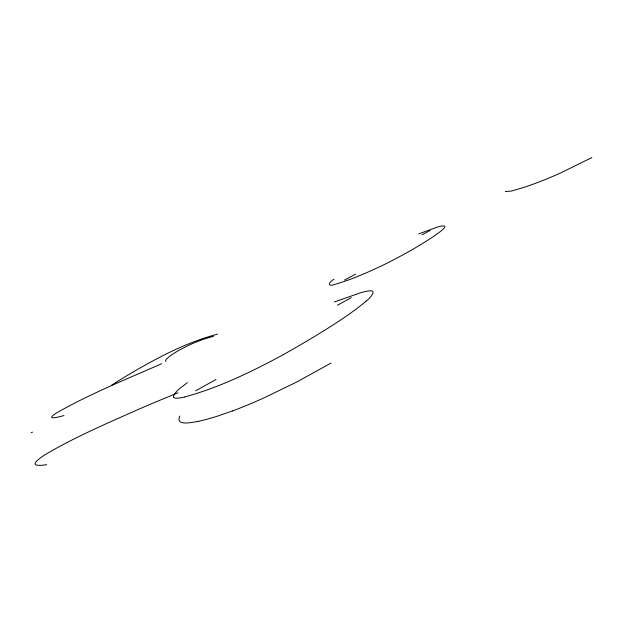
<?xml version="1.0" encoding="UTF-8"?>
<svg xmlns="http://www.w3.org/2000/svg" width="623" height="623" viewBox="0 0 623 623"><rect width="100%" height="100%" fill="white"/><g stroke="black" fill="none" stroke-linecap="round" stroke-linejoin="round"><path stroke-width="0.93" d="M179.829 416.032C174.752 426.833 193.309 422.02 197.919 421.413M365.903 301.244C369.478 298.752 379.041 288.761 367.687 291.097A56.288 6.23 -24.3 0 0 360.974 292.654L334.356 301.96M333.944 279.213C327.955 282.702 327.246 287.289 335.4 284.236C353.093 279.088 369.945 271.433 386.517 263.459C403.042 255.08 419.302 246.069 434.667 235.681C436.365 234.365 451.776 224.335 441.139 226.094A34.756 3.107 -23.8 0 0 436.007 227.527L418.64 233.96M187.243 382.615C182.555 386.953 175.281 390.333 173.412 396.796M111.751 385.092L124.281 377.234A210.543 21.587 -24.4 0 1 133.805 371.612C160.259 356.2 187.788 342.027 217.528 334.138M331.047 363.084L296.68 382.039L262.797 398.447A79.962 11.05 -24.8 0 1 232.41 410.962M283.294 354.674C251.778 371.713 219.171 387.607 184.478 397.015M195.7 390.785L216.01 379.5M337.432 305.262L351.271 297.63M591.85 157.58L560.996 172.805A41.266 3.497 -23.3 0 1 542.726 180.514L540.25 181.488A51.989 4.369 -23.3 0 1 524.722 187.149L511.647 191.004L505.269 191.58M344.503 280.101L355.569 274.151M421.966 234.855L430.143 230.471M161.668 363.754C126.539 379.111 90.818 393.534 57.394 412.442A30.286 2.874 -25.2 0 0 54.217 414.529C45.3 421.14 62.931 415.736 63.943 415.557M177.859 392.825L154.745 402.388A327.106 45.689 -26 0 0 138.399 409.397C107.273 423.235 75.811 436.684 46.367 453.926A40.44 4.727 -25.6 0 0 40.168 458.045L36.43 461.23L35.044 463.473L35.301 464.462L36.375 465.093L40.355 465.397A127.45 15.084 -25.2 0 0 44.155 465.015L46.616 464.61M232.41 410.954L217.256 416.203A101.954 13.94 -24.7 0 1 197.95 421.397M213.58 336.233L202.849 339.457L193.605 343.078A15.824 1.464 -24.7 0 0 188.909 345.197L178.926 350.297L170.834 355.297L166.434 359.043L165.586 360.483L165.85 361.535M31.15 432.51L32.598 432.175M184.33 397.092A76.528 9.135 -24.7 0 1 173.451 396.781M365.997 301.205A266.839 28.354 -25.1 0 1 283.177 354.705"/></g></svg>
